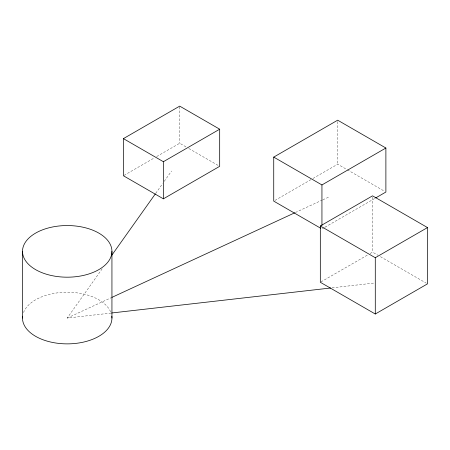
<?xml version="1.0" encoding="UTF-8"?>
<svg xmlns="http://www.w3.org/2000/svg" width="450" height="450" viewBox="0 0 450 450"><rect width="100%" height="100%" fill="white"/><g stroke="black" fill="none" stroke-linecap="round" stroke-linejoin="round"><path stroke-width="0.34" stroke-dasharray="2.25 1.69" d="M111.133 313.048L67.219 318.054L102.133 268.858M155.717 193.348L162.619 183.628M164.244 181.339L171.551 171.039M124.02 175.404L154.288 157.928M156.707 156.532L179.713 143.252L186.373 147.099M274.944 200.43L312.345 178.836M312.947 178.487L337.68 164.211L346.719 169.425M324.354 227.565L321.941 228.96L321.941 227.559M324.956 227.216L375.024 198.309M320.929 281.925L367.678 254.936M370.108 253.53L372.538 252.129L377.972 255.268M67.219 318.054L111.195 297.714M295.391 212.507L322.161 200.121M322.796 199.828L329.811 196.583M332.089 287.843L373.911 283.067M347.321 169.774L384.677 191.346M380.391 256.663L426.291 283.162M188.797 148.494L219.077 165.977M372.538 197.229L372.538 252.129M337.68 121.59L337.68 164.211M179.713 106.824L179.713 143.252M23.524 312.57A44.719 25.819 0 0 1 68.282 292.247A44.719 25.819 0 0 1 111.319 313.774"/><path stroke-width="0.67" d="M111.876 255.133L155.312 193.922M123.413 138.628L179.713 106.127L219.684 129.201L219.684 166.326L163.384 198.833L123.413 175.753L123.413 138.628L163.384 161.708L219.684 129.201M320.732 228.263L273.735 201.127L273.735 157.106L337.68 120.189L385.886 148.022L385.886 192.037L375.626 197.961M273.735 157.106L321.941 184.939L385.886 148.022M320.321 225.99L372.538 195.84L427.5 227.576L427.5 283.86L375.283 314.01L320.321 282.274L320.321 225.99L375.283 257.721L427.5 227.576M111.836 297.416L294.756 212.799M111.831 312.969L330.694 288M375.283 257.721L375.283 314.01M321.941 184.939L321.941 225.461M163.384 161.708L163.384 198.833M111.938 251.37A44.719 25.819 0 0 1 44.859 273.729A44.719 25.819 0 0 1 44.859 229.011A44.719 25.819 0 0 1 111.938 251.37L111.938 318.054M22.5 251.37L22.5 318.054M111.825 316.215A44.719 25.819 0 0 1 67.219 343.873A44.719 25.819 0 0 1 22.613 316.215"/></g></svg>
